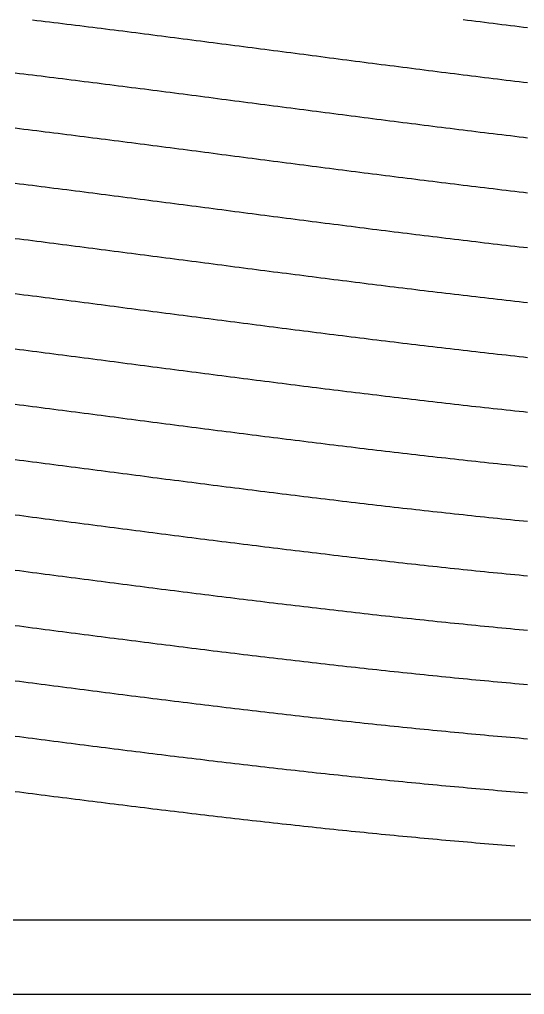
# Model space of a CAD drawing. Header units: millimetres. Extents: x 7 to 193, y 7 to 313.
# Drawn here: x 73.8 to 101, y 7 to 59.5 of the extents above; entities that cross this region are included whole.
import ezdxf

# ---------------------------------------------------------------- set-up
doc = ezdxf.new("R2010")
doc.units = ezdxf.units.MM
doc.layers.add('STUDY_GUIDES', color=7, linetype='Continuous')

msp = doc.modelspace()

# ---------------------------------------------------------------- linework, layer by layer
at = {"layer": 'STUDY_GUIDES'}
for points in [[(74.48, 59.4937), (74.712, 59.4657), (74.944, 59.4376), (75.176, 59.4095), (75.408, 59.3813), (75.64, 59.353), (75.872, 59.3247), (76.104, 59.2963), (76.336, 59.2678), (76.568, 59.2393), (76.8, 59.2107), (77.032, 59.182), (77.264, 59.1533), (77.496, 59.1245), (77.728, 59.0956), (77.96, 59.0667), (78.192, 59.0377), (78.424, 59.0087), (78.656, 58.9796), (78.888, 58.9505), (79.12, 58.9213), (79.352, 58.8921), (79.584, 58.8628), (79.816, 58.8335), (80.048, 58.8041), (80.28, 58.7747), (80.512, 58.7452), (80.744, 58.7157), (80.976, 58.6862), (81.208, 58.6566), (81.44, 58.6269), (81.672, 58.5973), (81.904, 58.5676), (82.136, 58.5378), (82.368, 58.5081), (82.6, 58.4783), (82.832, 58.4484), (83.064, 58.4186), (83.296, 58.3887), (83.528, 58.3588), (83.76, 58.3289), (83.992, 58.2989), (84.224, 58.2689), (84.456, 58.2389), (84.688, 58.2089), (84.92, 58.1788), (85.152, 58.1488), (85.384, 58.1187), (85.616, 58.0886), (85.848, 58.0585), (86.08, 58.0284), (86.312, 57.9983), (86.544, 57.9681), (86.776, 57.938), (87.008, 57.9078), (87.24, 57.8777), (87.472, 57.8475), (87.704, 57.8174), (87.936, 57.7872), (88.168, 57.7571), (88.4, 57.7269), (88.632, 57.6967), (88.864, 57.6666), (89.096, 57.6364), (89.328, 57.6063), (89.56, 57.5762), (89.792, 57.5461), (90.024, 57.516), (90.256, 57.4859), (90.488, 57.4558), (90.72, 57.4257), (90.952, 57.3957), (91.184, 57.3657), (91.416, 57.3356), (91.648, 57.3057), (91.88, 57.2757), (92.112, 57.2458), (92.344, 57.2158), (92.576, 57.1859), (92.808, 57.1561), (93.04, 57.1262), (93.272, 57.0964), (93.504, 57.0667), (93.736, 57.0369), (93.968, 57.0072), (94.2, 56.9776), (94.432, 56.9479), (94.664, 56.9183), (94.896, 56.8888), (95.128, 56.8593), (95.36, 56.8298), (95.592, 56.8004), (95.824, 56.771), (96.056, 56.7416), (96.288, 56.7124), (96.52, 56.6831), (96.752, 56.6539), (96.984, 56.6248), (97.216, 56.5957), (97.448, 56.5667), (97.68, 56.5377), (97.912, 56.5088), (98.144, 56.4799), (98.376, 56.4511), (98.608, 56.4224), (98.84, 56.3937), (99.072, 56.3651), (99.304, 56.3365), (99.536, 56.308), (99.768, 56.2796), (100, 56.2513), (100.232, 56.223), (100.464, 56.1948), (100.696, 56.1666), (100.928, 56.1386), (101.16, 56.1106)], [(97.68, 59.5114), (97.912, 59.4822), (98.144, 59.453), (98.376, 59.4239), (98.608, 59.3948), (98.84, 59.3657), (99.072, 59.3368), (99.304, 59.3079), (99.536, 59.279), (99.768, 59.2502), (100, 59.2215), (100.232, 59.1928), (100.464, 59.1642), (100.696, 59.1356), (100.928, 59.1071), (101.16, 59.0787)], [(73.552, 56.6385), (73.784, 56.6104), (74.016, 56.5822), (74.248, 56.5539), (74.48, 56.5256), (74.712, 56.4972), (74.944, 56.4687), (75.176, 56.4402), (75.408, 56.4116), (75.64, 56.3829), (75.872, 56.3542), (76.104, 56.3254), (76.336, 56.2965), (76.568, 56.2676), (76.8, 56.2387), (77.032, 56.2096), (77.264, 56.1806), (77.496, 56.1514), (77.728, 56.1222), (77.96, 56.093), (78.192, 56.0637), (78.424, 56.0344), (78.656, 56.005), (78.888, 55.9756), (79.12, 55.9461), (79.352, 55.9166), (79.584, 55.8871), (79.816, 55.8575), (80.048, 55.8279), (80.28, 55.7982), (80.512, 55.7685), (80.744, 55.7388), (80.976, 55.709), (81.208, 55.6792), (81.44, 55.6494), (81.672, 55.6195), (81.904, 55.5896), (82.136, 55.5597), (82.368, 55.5298), (82.6, 55.4998), (82.832, 55.4699), (83.064, 55.4399), (83.296, 55.4098), (83.528, 55.3798), (83.76, 55.3497), (83.992, 55.3196), (84.224, 55.2896), (84.456, 55.2595), (84.688, 55.2293), (84.92, 55.1992), (85.152, 55.1691), (85.384, 55.1389), (85.616, 55.1088), (85.848, 55.0786), (86.08, 55.0485), (86.312, 55.0183), (86.544, 54.9882), (86.776, 54.958), (87.008, 54.9278), (87.24, 54.8977), (87.472, 54.8675), (87.704, 54.8374), (87.936, 54.8073), (88.168, 54.7771), (88.4, 54.747), (88.632, 54.7169), (88.864, 54.6868), (89.096, 54.6567), (89.328, 54.6267), (89.56, 54.5966), (89.792, 54.5666), (90.024, 54.5366), (90.256, 54.5066), (90.488, 54.4766), (90.72, 54.4467), (90.952, 54.4168), (91.184, 54.3869), (91.416, 54.357), (91.648, 54.3272), (91.88, 54.2974), (92.112, 54.2676), (92.344, 54.2379), (92.576, 54.2082), (92.808, 54.1785), (93.04, 54.1489), (93.272, 54.1193), (93.504, 54.0897), (93.736, 54.0602), (93.968, 54.0307), (94.2, 54.0013), (94.432, 53.9719), (94.664, 53.9426), (94.896, 53.9133), (95.128, 53.884), (95.36, 53.8548), (95.592, 53.8257), (95.824, 53.7966), (96.056, 53.7676), (96.288, 53.7386), (96.52, 53.7097), (96.752, 53.6808), (96.984, 53.652), (97.216, 53.6233), (97.448, 53.5946), (97.68, 53.566), (97.912, 53.5374), (98.144, 53.5089), (98.376, 53.4805), (98.608, 53.4522), (98.84, 53.4239), (99.072, 53.3957), (99.304, 53.3675), (99.536, 53.3394), (99.768, 53.3115), (100, 53.2835), (100.232, 53.2557), (100.464, 53.2279), (100.696, 53.2003), (100.928, 53.1726), (101.16, 53.1451)], [(73.552, 53.6696), (73.784, 53.6411), (74.016, 53.6125), (74.248, 53.5838), (74.48, 53.5551), (74.712, 53.5263), (74.944, 53.4974), (75.176, 53.4685), (75.408, 53.4396), (75.64, 53.4106), (75.872, 53.3815), (76.104, 53.3524), (76.336, 53.3232), (76.568, 53.2939), (76.8, 53.2647), (77.032, 53.2353), (77.264, 53.206), (77.496, 53.1765), (77.728, 53.1471), (77.96, 53.1176), (78.192, 53.088), (78.424, 53.0584), (78.656, 53.0288), (78.888, 52.9992), (79.12, 52.9695), (79.352, 52.9397), (79.584, 52.91), (79.816, 52.8802), (80.048, 52.8503), (80.28, 52.8205), (80.512, 52.7906), (80.744, 52.7607), (80.976, 52.7307), (81.208, 52.7008), (81.44, 52.6708), (81.672, 52.6408), (81.904, 52.6108), (82.136, 52.5807), (82.368, 52.5507), (82.6, 52.5206), (82.832, 52.4905), (83.064, 52.4604), (83.296, 52.4303), (83.528, 52.4002), (83.76, 52.37), (83.992, 52.3399), (84.224, 52.3097), (84.456, 52.2796), (84.688, 52.2494), (84.92, 52.2193), (85.152, 52.1891), (85.384, 52.159), (85.616, 52.1288), (85.848, 52.0987), (86.08, 52.0685), (86.312, 52.0384), (86.544, 52.0082), (86.776, 51.9781), (87.008, 51.948), (87.24, 51.9179), (87.472, 51.8878), (87.704, 51.8577), (87.936, 51.8276), (88.168, 51.7976), (88.4, 51.7676), (88.632, 51.7375), (88.864, 51.7076), (89.096, 51.6776), (89.328, 51.6476), (89.56, 51.6177), (89.792, 51.5878), (90.024, 51.558), (90.256, 51.5281), (90.488, 51.4983), (90.72, 51.4686), (90.952, 51.4388), (91.184, 51.4091), (91.416, 51.3794), (91.648, 51.3498), (91.88, 51.3202), (92.112, 51.2906), (92.344, 51.2611), (92.576, 51.2317), (92.808, 51.2022), (93.04, 51.1728), (93.272, 51.1435), (93.504, 51.1142), (93.736, 51.085), (93.968, 51.0558), (94.2, 51.0266), (94.432, 50.9975), (94.664, 50.9685), (94.896, 50.9395), (95.128, 50.9106), (95.36, 50.8817), (95.592, 50.8529), (95.824, 50.8242), (96.056, 50.7955), (96.288, 50.7669), (96.52, 50.7383), (96.752, 50.7098), (96.984, 50.6814), (97.216, 50.6531), (97.448, 50.6248), (97.68, 50.5965), (97.912, 50.5684), (98.144, 50.5403), (98.376, 50.5123), (98.608, 50.4844), (98.84, 50.4566), (99.072, 50.4288), (99.304, 50.4011), (99.536, 50.3735), (99.768, 50.346), (100, 50.3186), (100.232, 50.2912), (100.464, 50.2639), (100.696, 50.2368), (100.928, 50.2097), (101.16, 50.1827)], [(73.552, 50.6984), (73.784, 50.6695), (74.016, 50.6405), (74.248, 50.6115), (74.48, 50.5824), (74.712, 50.5533), (74.944, 50.5241), (75.176, 50.4949), (75.408, 50.4656), (75.64, 50.4363), (75.872, 50.4069), (76.104, 50.3775), (76.336, 50.348), (76.568, 50.3185), (76.8, 50.289), (77.032, 50.2594), (77.264, 50.2298), (77.496, 50.2001), (77.728, 50.1704), (77.96, 50.1407), (78.192, 50.1109), (78.424, 50.0811), (78.656, 50.0513), (78.888, 50.0214), (79.12, 49.9915), (79.352, 49.9616), (79.584, 49.9317), (79.816, 49.9017), (80.048, 49.8718), (80.28, 49.8418), (80.512, 49.8117), (80.744, 49.7817), (80.976, 49.7516), (81.208, 49.7216), (81.44, 49.6915), (81.672, 49.6614), (81.904, 49.6312), (82.136, 49.6011), (82.368, 49.571), (82.6, 49.5408), (82.832, 49.5107), (83.064, 49.4805), (83.296, 49.4504), (83.528, 49.4202), (83.76, 49.3901), (83.992, 49.3599), (84.224, 49.3298), (84.456, 49.2996), (84.688, 49.2695), (84.92, 49.2393), (85.152, 49.2092), (85.384, 49.179), (85.616, 49.1489), (85.848, 49.1188), (86.08, 49.0887), (86.312, 49.0587), (86.544, 49.0286), (86.776, 48.9985), (87.008, 48.9685), (87.24, 48.9385), (87.472, 48.9085), (87.704, 48.8785), (87.936, 48.8486), (88.168, 48.8187), (88.4, 48.7888), (88.632, 48.7589), (88.864, 48.7291), (89.096, 48.6993), (89.328, 48.6695), (89.56, 48.6398), (89.792, 48.61), (90.024, 48.5804), (90.256, 48.5507), (90.488, 48.5211), (90.72, 48.4916), (90.952, 48.4621), (91.184, 48.4326), (91.416, 48.4032), (91.648, 48.3738), (91.88, 48.3444), (92.112, 48.3151), (92.344, 48.2859), (92.576, 48.2567), (92.808, 48.2276), (93.04, 48.1985), (93.272, 48.1694), (93.504, 48.1404), (93.736, 48.1115), (93.968, 48.0826), (94.2, 48.0538), (94.432, 48.0251), (94.664, 47.9964), (94.896, 47.9678), (95.128, 47.9392), (95.36, 47.9107), (95.592, 47.8823), (95.824, 47.8539), (96.056, 47.8257), (96.288, 47.7974), (96.52, 47.7693), (96.752, 47.7412), (96.984, 47.7132), (97.216, 47.6853), (97.448, 47.6575), (97.68, 47.6297), (97.912, 47.602), (98.144, 47.5744), (98.376, 47.5469), (98.608, 47.5194), (98.84, 47.4921), (99.072, 47.4648), (99.304, 47.4376), (99.536, 47.4105), (99.768, 47.3835), (100, 47.3566), (100.232, 47.3298), (100.464, 47.303), (100.696, 47.2764), (100.928, 47.2499), (101.16, 47.2234)], [(73.552, 47.725), (73.784, 47.6958), (74.016, 47.6665), (74.248, 47.6372), (74.48, 47.6078), (74.712, 47.5784), (74.944, 47.549), (75.176, 47.5194), (75.408, 47.4899), (75.64, 47.4603), (75.872, 47.4307), (76.104, 47.401), (76.336, 47.3713), (76.568, 47.3416), (76.8, 47.3119), (77.032, 47.2821), (77.264, 47.2522), (77.496, 47.2224), (77.728, 47.1925), (77.96, 47.1626), (78.192, 47.1326), (78.424, 47.1027), (78.656, 47.0727), (78.888, 47.0427), (79.12, 47.0127), (79.352, 46.9826), (79.584, 46.9526), (79.816, 46.9225), (80.048, 46.8924), (80.28, 46.8623), (80.512, 46.8322), (80.744, 46.8021), (80.976, 46.7719), (81.208, 46.7418), (81.44, 46.7117), (81.672, 46.6815), (81.904, 46.6513), (82.136, 46.6212), (82.368, 46.591), (82.6, 46.5609), (82.832, 46.5307), (83.064, 46.5006), (83.296, 46.4704), (83.528, 46.4403), (83.76, 46.4101), (83.992, 46.38), (84.224, 46.3499), (84.456, 46.3198), (84.688, 46.2897), (84.92, 46.2596), (85.152, 46.2295), (85.384, 46.1995), (85.616, 46.1695), (85.848, 46.1395), (86.08, 46.1095), (86.312, 46.0795), (86.544, 46.0495), (86.776, 46.0196), (87.008, 45.9897), (87.24, 45.9599), (87.472, 45.93), (87.704, 45.9002), (87.936, 45.8704), (88.168, 45.8407), (88.4, 45.811), (88.632, 45.7813), (88.864, 45.7517), (89.096, 45.7221), (89.328, 45.6925), (89.56, 45.663), (89.792, 45.6335), (90.024, 45.6041), (90.256, 45.5747), (90.488, 45.5454), (90.72, 45.5161), (90.952, 45.4868), (91.184, 45.4576), (91.416, 45.4285), (91.648, 45.3994), (91.88, 45.3703), (92.112, 45.3414), (92.344, 45.3124), (92.576, 45.2836), (92.808, 45.2548), (93.04, 45.226), (93.272, 45.1973), (93.504, 45.1687), (93.736, 45.1401), (93.968, 45.1116), (94.2, 45.0832), (94.432, 45.0548), (94.664, 45.0266), (94.896, 44.9983), (95.128, 44.9702), (95.36, 44.9421), (95.592, 44.9141), (95.824, 44.8862), (96.056, 44.8583), (96.288, 44.8306), (96.52, 44.8029), (96.752, 44.7753), (96.984, 44.7477), (97.216, 44.7203), (97.448, 44.6929), (97.68, 44.6657), (97.912, 44.6385), (98.144, 44.6114), (98.376, 44.5844), (98.608, 44.5574), (98.84, 44.5306), (99.072, 44.5039), (99.304, 44.4772), (99.536, 44.4507), (99.768, 44.4243), (100, 44.3979), (100.232, 44.3717), (100.464, 44.3455), (100.696, 44.3194), (100.928, 44.2935), (101.16, 44.2677)], [(73.552, 44.7499), (73.784, 44.7204), (74.016, 44.6908), (74.248, 44.6613), (74.48, 44.6316), (74.712, 44.602), (74.944, 44.5723), (75.176, 44.5426), (75.408, 44.5128), (75.64, 44.483), (75.872, 44.4532), (76.104, 44.4233), (76.336, 44.3934), (76.568, 44.3635), (76.8, 44.3336), (77.032, 44.3036), (77.264, 44.2737), (77.496, 44.2437), (77.728, 44.2136), (77.96, 44.1836), (78.192, 44.1535), (78.424, 44.1235), (78.656, 44.0934), (78.888, 44.0633), (79.12, 44.0332), (79.352, 44.003), (79.584, 43.9729), (79.816, 43.9428), (80.048, 43.9126), (80.28, 43.8825), (80.512, 43.8523), (80.744, 43.8221), (80.976, 43.792), (81.208, 43.7618), (81.44, 43.7317), (81.672, 43.7015), (81.904, 43.6714), (82.136, 43.6412), (82.368, 43.6111), (82.6, 43.581), (82.832, 43.5508), (83.064, 43.5207), (83.296, 43.4906), (83.528, 43.4606), (83.76, 43.4305), (83.992, 43.4004), (84.224, 43.3704), (84.456, 43.3404), (84.688, 43.3104), (84.92, 43.2804), (85.152, 43.2505), (85.384, 43.2206), (85.616, 43.1907), (85.848, 43.1608), (86.08, 43.131), (86.312, 43.1012), (86.544, 43.0714), (86.776, 43.0416), (87.008, 43.0119), (87.24, 42.9823), (87.472, 42.9526), (87.704, 42.923), (87.936, 42.8935), (88.168, 42.8639), (88.4, 42.8345), (88.632, 42.805), (88.864, 42.7756), (89.096, 42.7463), (89.328, 42.717), (89.56, 42.6877), (89.792, 42.6585), (90.024, 42.6294), (90.256, 42.6003), (90.488, 42.5713), (90.72, 42.5423), (90.952, 42.5133), (91.184, 42.4845), (91.416, 42.4557), (91.648, 42.4269), (91.88, 42.3982), (92.112, 42.3696), (92.344, 42.341), (92.576, 42.3125), (92.808, 42.2841), (93.04, 42.2557), (93.272, 42.2275), (93.504, 42.1992), (93.736, 42.1711), (93.968, 42.143), (94.2, 42.115), (94.432, 42.0871), (94.664, 42.0592), (94.896, 42.0314), (95.128, 42.0038), (95.36, 41.9761), (95.592, 41.9486), (95.824, 41.9212), (96.056, 41.8938), (96.288, 41.8665), (96.52, 41.8393), (96.752, 41.8122), (96.984, 41.7852), (97.216, 41.7583), (97.448, 41.7315), (97.68, 41.7047), (97.912, 41.6781), (98.144, 41.6515), (98.376, 41.6251), (98.608, 41.5987), (98.84, 41.5725), (99.072, 41.5463), (99.304, 41.5203), (99.536, 41.4943), (99.768, 41.4685), (100, 41.4427), (100.232, 41.4171), (100.464, 41.3916), (100.696, 41.3661), (100.928, 41.3408), (101.16, 41.3156)], [(73.552, 41.7732), (73.784, 41.7435), (74.016, 41.7137), (74.248, 41.6839), (74.48, 41.6541), (74.712, 41.6243), (74.944, 41.5944), (75.176, 41.5645), (75.408, 41.5345), (75.64, 41.5046), (75.872, 41.4746), (76.104, 41.4446), (76.336, 41.4146), (76.568, 41.3845), (76.8, 41.3545), (77.032, 41.3244), (77.264, 41.2943), (77.496, 41.2642), (77.728, 41.2341), (77.96, 41.204), (78.192, 41.1739), (78.424, 41.1437), (78.656, 41.1136), (78.888, 41.0834), (79.12, 41.0533), (79.352, 41.0231), (79.584, 40.9929), (79.816, 40.9628), (80.048, 40.9326), (80.28, 40.9025), (80.512, 40.8723), (80.744, 40.8422), (80.976, 40.812), (81.208, 40.7819), (81.44, 40.7518), (81.672, 40.7217), (81.904, 40.6916), (82.136, 40.6615), (82.368, 40.6314), (82.6, 40.6014), (82.832, 40.5714), (83.064, 40.5414), (83.296, 40.5114), (83.528, 40.4814), (83.76, 40.4514), (83.992, 40.4215), (84.224, 40.3916), (84.456, 40.3618), (84.688, 40.3319), (84.92, 40.3021), (85.152, 40.2723), (85.384, 40.2426), (85.616, 40.2129), (85.848, 40.1832), (86.08, 40.1536), (86.312, 40.124), (86.544, 40.0944), (86.776, 40.0649), (87.008, 40.0354), (87.24, 40.006), (87.472, 39.9766), (87.704, 39.9472), (87.936, 39.9179), (88.168, 39.8887), (88.4, 39.8595), (88.632, 39.8303), (88.864, 39.8012), (89.096, 39.7722), (89.328, 39.7432), (89.56, 39.7143), (89.792, 39.6854), (90.024, 39.6566), (90.256, 39.6278), (90.488, 39.5991), (90.72, 39.5705), (90.952, 39.5419), (91.184, 39.5134), (91.416, 39.485), (91.648, 39.4566), (91.88, 39.4283), (92.112, 39.4001), (92.344, 39.372), (92.576, 39.3439), (92.808, 39.3159), (93.04, 39.288), (93.272, 39.2601), (93.504, 39.2323), (93.736, 39.2046), (93.968, 39.177), (94.2, 39.1495), (94.432, 39.122), (94.664, 39.0947), (94.896, 39.0674), (95.128, 39.0402), (95.36, 39.0131), (95.592, 38.9861), (95.824, 38.9592), (96.056, 38.9323), (96.288, 38.9056), (96.52, 38.8789), (96.752, 38.8524), (96.984, 38.8259), (97.216, 38.7996), (97.448, 38.7733), (97.68, 38.7472), (97.912, 38.7211), (98.144, 38.6951), (98.376, 38.6693), (98.608, 38.6435), (98.84, 38.6179), (99.072, 38.5924), (99.304, 38.5669), (99.536, 38.5416), (99.768, 38.5164), (100, 38.4913), (100.232, 38.4663), (100.464, 38.4415), (100.696, 38.4167), (100.928, 38.3921), (101.16, 38.3676)], [(73.552, 38.7953), (73.784, 38.7654), (74.016, 38.7355), (74.248, 38.7055), (74.48, 38.6756), (74.712, 38.6456), (74.944, 38.6155), (75.176, 38.5855), (75.408, 38.5554), (75.64, 38.5254), (75.872, 38.4953), (76.104, 38.4652), (76.336, 38.4351), (76.568, 38.4049), (76.8, 38.3748), (77.032, 38.3447), (77.264, 38.3145), (77.496, 38.2844), (77.728, 38.2542), (77.96, 38.2241), (78.192, 38.1939), (78.424, 38.1637), (78.656, 38.1336), (78.888, 38.1034), (79.12, 38.0733), (79.352, 38.0431), (79.584, 38.013), (79.816, 37.9829), (80.048, 37.9527), (80.28, 37.9226), (80.512, 37.8925), (80.744, 37.8625), (80.976, 37.8324), (81.208, 37.8023), (81.44, 37.7723), (81.672, 37.7423), (81.904, 37.7123), (82.136, 37.6823), (82.368, 37.6524), (82.6, 37.6225), (82.832, 37.5926), (83.064, 37.5627), (83.296, 37.5329), (83.528, 37.5031), (83.76, 37.4733), (83.992, 37.4435), (84.224, 37.4138), (84.456, 37.3841), (84.688, 37.3545), (84.92, 37.3249), (85.152, 37.2953), (85.384, 37.2658), (85.616, 37.2363), (85.848, 37.2069), (86.08, 37.1775), (86.312, 37.1481), (86.544, 37.1188), (86.776, 37.0896), (87.008, 37.0604), (87.24, 37.0312), (87.472, 37.0021), (87.704, 36.9731), (87.936, 36.9441), (88.168, 36.9152), (88.4, 36.8863), (88.632, 36.8575), (88.864, 36.8287), (89.096, 36.8), (89.328, 36.7714), (89.56, 36.7428), (89.792, 36.7143), (90.024, 36.6859), (90.256, 36.6575), (90.488, 36.6292), (90.72, 36.601), (90.952, 36.5729), (91.184, 36.5448), (91.416, 36.5168), (91.648, 36.4888), (91.88, 36.461), (92.112, 36.4332), (92.344, 36.4055), (92.576, 36.3779), (92.808, 36.3504), (93.04, 36.3229), (93.272, 36.2955), (93.504, 36.2683), (93.736, 36.2411), (93.968, 36.214), (94.2, 36.1869), (94.432, 36.16), (94.664, 36.1332), (94.896, 36.1064), (95.128, 36.0798), (95.36, 36.0532), (95.592, 36.0268), (95.824, 36.0004), (96.056, 35.9741), (96.288, 35.948), (96.52, 35.9219), (96.752, 35.896), (96.984, 35.8701), (97.216, 35.8444), (97.448, 35.8187), (97.68, 35.7932), (97.912, 35.7678), (98.144, 35.7424), (98.376, 35.7172), (98.608, 35.6921), (98.84, 35.6671), (99.072, 35.6423), (99.304, 35.6175), (99.536, 35.5929), (99.768, 35.5683), (100, 35.5439), (100.232, 35.5197), (100.464, 35.4955), (100.696, 35.4714), (100.928, 35.4475), (101.16, 35.4237)], [(73.552, 35.8165), (73.784, 35.7864), (74.016, 35.7564), (74.248, 35.7263), (74.48, 35.6962), (74.712, 35.6661), (74.944, 35.636), (75.176, 35.6059), (75.408, 35.5758), (75.64, 35.5456), (75.872, 35.5155), (76.104, 35.4853), (76.336, 35.4552), (76.568, 35.425), (76.8, 35.3949), (77.032, 35.3647), (77.264, 35.3345), (77.496, 35.3044), (77.728, 35.2742), (77.96, 35.2441), (78.192, 35.214), (78.424, 35.1838), (78.656, 35.1537), (78.888, 35.1236), (79.12, 35.0935), (79.352, 35.0634), (79.584, 35.0334), (79.816, 35.0033), (80.048, 34.9733), (80.28, 34.9433), (80.512, 34.9133), (80.744, 34.8833), (80.976, 34.8533), (81.208, 34.8234), (81.44, 34.7935), (81.672, 34.7636), (81.904, 34.7338), (82.136, 34.704), (82.368, 34.6742), (82.6, 34.6445), (82.832, 34.6148), (83.064, 34.5851), (83.296, 34.5554), (83.528, 34.5258), (83.76, 34.4963), (83.992, 34.4667), (84.224, 34.4373), (84.456, 34.4078), (84.688, 34.3784), (84.92, 34.3491), (85.152, 34.3198), (85.384, 34.2905), (85.616, 34.2613), (85.848, 34.2322), (86.08, 34.2031), (86.312, 34.174), (86.544, 34.145), (86.776, 34.1161), (87.008, 34.0872), (87.24, 34.0584), (87.472, 34.0296), (87.704, 34.0009), (87.936, 33.9723), (88.168, 33.9437), (88.4, 33.9152), (88.632, 33.8868), (88.864, 33.8584), (89.096, 33.8301), (89.328, 33.8019), (89.56, 33.7738), (89.792, 33.7457), (90.024, 33.7177), (90.256, 33.6897), (90.488, 33.6619), (90.72, 33.6341), (90.952, 33.6064), (91.184, 33.5788), (91.416, 33.5512), (91.648, 33.5238), (91.88, 33.4964), (92.112, 33.4691), (92.344, 33.4419), (92.576, 33.4148), (92.808, 33.3878), (93.04, 33.3609), (93.272, 33.334), (93.504, 33.3073), (93.736, 33.2806), (93.968, 33.2541), (94.2, 33.2276), (94.432, 33.2012), (94.664, 33.175), (94.896, 33.1488), (95.128, 33.1227), (95.36, 33.0968), (95.592, 33.0709), (95.824, 33.0452), (96.056, 33.0195), (96.288, 32.994), (96.52, 32.9686), (96.752, 32.9432), (96.984, 32.918), (97.216, 32.8929), (97.448, 32.8679), (97.68, 32.8431), (97.912, 32.8183), (98.144, 32.7937), (98.376, 32.7691), (98.608, 32.7447), (98.84, 32.7204), (99.072, 32.6963), (99.304, 32.6722), (99.536, 32.6483), (99.768, 32.6245), (100, 32.6008), (100.232, 32.5773), (100.464, 32.5538), (100.696, 32.5305), (100.928, 32.5074), (101.16, 32.4843)], [(73.552, 32.837), (73.784, 32.8069), (74.016, 32.7767), (74.248, 32.7466), (74.48, 32.7164), (74.712, 32.6863), (74.944, 32.6561), (75.176, 32.626), (75.408, 32.5958), (75.64, 32.5657), (75.872, 32.5355), (76.104, 32.5053), (76.336, 32.4752), (76.568, 32.445), (76.8, 32.4149), (77.032, 32.3848), (77.264, 32.3547), (77.496, 32.3245), (77.728, 32.2945), (77.96, 32.2644), (78.192, 32.2343), (78.424, 32.2043), (78.656, 32.1742), (78.888, 32.1442), (79.12, 32.1142), (79.352, 32.0842), (79.584, 32.0543), (79.816, 32.0244), (80.048, 31.9945), (80.28, 31.9646), (80.512, 31.9348), (80.744, 31.9049), (80.976, 31.8752), (81.208, 31.8454), (81.44, 31.8157), (81.672, 31.786), (81.904, 31.7564), (82.136, 31.7268), (82.368, 31.6972), (82.6, 31.6677), (82.832, 31.6382), (83.064, 31.6088), (83.296, 31.5794), (83.528, 31.55), (83.76, 31.5207), (83.992, 31.4914), (84.224, 31.4622), (84.456, 31.4331), (84.688, 31.404), (84.92, 31.3749), (85.152, 31.3459), (85.384, 31.317), (85.616, 31.2881), (85.848, 31.2593), (86.08, 31.2306), (86.312, 31.2019), (86.544, 31.1732), (86.776, 31.1446), (87.008, 31.1161), (87.24, 31.0877), (87.472, 31.0593), (87.704, 31.031), (87.936, 31.0028), (88.168, 30.9746), (88.4, 30.9466), (88.632, 30.9185), (88.864, 30.8906), (89.096, 30.8627), (89.328, 30.835), (89.56, 30.8073), (89.792, 30.7796), (90.024, 30.7521), (90.256, 30.7246), (90.488, 30.6973), (90.72, 30.67), (90.952, 30.6428), (91.184, 30.6157), (91.416, 30.5886), (91.648, 30.5617), (91.88, 30.5349), (92.112, 30.5081), (92.344, 30.4815), (92.576, 30.4549), (92.808, 30.4284), (93.04, 30.4021), (93.272, 30.3758), (93.504, 30.3496), (93.736, 30.3236), (93.968, 30.2976), (94.2, 30.2717), (94.432, 30.246), (94.664, 30.2203), (94.896, 30.1948), (95.128, 30.1694), (95.36, 30.144), (95.592, 30.1188), (95.824, 30.0937), (96.056, 30.0687), (96.288, 30.0438), (96.52, 30.0191), (96.752, 29.9944), (96.984, 29.9699), (97.216, 29.9455), (97.448, 29.9212), (97.68, 29.897), (97.912, 29.873), (98.144, 29.849), (98.376, 29.8252), (98.608, 29.8016), (98.84, 29.778), (99.072, 29.7546), (99.304, 29.7313), (99.536, 29.7081), (99.768, 29.6851), (100, 29.6621), (100.232, 29.6394), (100.464, 29.6167), (100.696, 29.5942), (100.928, 29.5718), (101.16, 29.5496)], [(73.552, 29.8571), (73.784, 29.8269), (74.016, 29.7968), (74.248, 29.7666), (74.48, 29.7364), (74.712, 29.7063), (74.944, 29.6761), (75.176, 29.646), (75.408, 29.6159), (75.64, 29.5857), (75.872, 29.5556), (76.104, 29.5255), (76.336, 29.4954), (76.568, 29.4653), (76.8, 29.4353), (77.032, 29.4052), (77.264, 29.3752), (77.496, 29.3452), (77.728, 29.3152), (77.96, 29.2852), (78.192, 29.2552), (78.424, 29.2253), (78.656, 29.1954), (78.888, 29.1655), (79.12, 29.1357), (79.352, 29.1059), (79.584, 29.0761), (79.816, 29.0464), (80.048, 29.0166), (80.28, 28.987), (80.512, 28.9573), (80.744, 28.9277), (80.976, 28.8981), (81.208, 28.8686), (81.44, 28.8391), (81.672, 28.8097), (81.904, 28.7803), (82.136, 28.7509), (82.368, 28.7216), (82.6, 28.6924), (82.832, 28.6632), (83.064, 28.634), (83.296, 28.6049), (83.528, 28.5759), (83.76, 28.5469), (83.992, 28.5179), (84.224, 28.489), (84.456, 28.4602), (84.688, 28.4315), (84.92, 28.4028), (85.152, 28.3741), (85.384, 28.3456), (85.616, 28.317), (85.848, 28.2886), (86.08, 28.2602), (86.312, 28.2319), (86.544, 28.2037), (86.776, 28.1755), (87.008, 28.1474), (87.24, 28.1194), (87.472, 28.0915), (87.704, 28.0636), (87.936, 28.0358), (88.168, 28.0081), (88.4, 27.9805), (88.632, 27.953), (88.864, 27.9255), (89.096, 27.8981), (89.328, 27.8708), (89.56, 27.8436), (89.792, 27.8165), (90.024, 27.7895), (90.256, 27.7626), (90.488, 27.7357), (90.72, 27.709), (90.952, 27.6823), (91.184, 27.6557), (91.416, 27.6293), (91.648, 27.6029), (91.88, 27.5766), (92.112, 27.5505), (92.344, 27.5244), (92.576, 27.4984), (92.808, 27.4726), (93.04, 27.4468), (93.272, 27.4211), (93.504, 27.3956), (93.736, 27.3702), (93.968, 27.3448), (94.2, 27.3196), (94.432, 27.2945), (94.664, 27.2695), (94.896, 27.2446), (95.128, 27.2199), (95.36, 27.1952), (95.592, 27.1707), (95.824, 27.1463), (96.056, 27.122), (96.288, 27.0978), (96.52, 27.0737), (96.752, 27.0498), (96.984, 27.026), (97.216, 27.0023), (97.448, 26.9787), (97.68, 26.9553), (97.912, 26.932), (98.144, 26.9088), (98.376, 26.8858), (98.608, 26.8629), (98.84, 26.8401), (99.072, 26.8174), (99.304, 26.7949), (99.536, 26.7725), (99.768, 26.7503), (100, 26.7282), (100.232, 26.7062), (100.464, 26.6844), (100.696, 26.6627), (100.928, 26.6411), (101.16, 26.6197)], [(73.552, 26.8771), (73.784, 26.847), (74.016, 26.8168), (74.248, 26.7867), (74.48, 26.7566), (74.712, 26.7265), (74.944, 26.6964), (75.176, 26.6663), (75.408, 26.6362), (75.64, 26.6062), (75.872, 26.5761), (76.104, 26.5461), (76.336, 26.5161), (76.568, 26.4861), (76.8, 26.4562), (77.032, 26.4263), (77.264, 26.3964), (77.496, 26.3665), (77.728, 26.3366), (77.96, 26.3068), (78.192, 26.277), (78.424, 26.2473), (78.656, 26.2176), (78.888, 26.1879), (79.12, 26.1582), (79.352, 26.1286), (79.584, 26.0991), (79.816, 26.0695), (80.048, 26.0401), (80.28, 26.0106), (80.512, 25.9812), (80.744, 25.9519), (80.976, 25.9226), (81.208, 25.8933), (81.44, 25.8641), (81.672, 25.8349), (81.904, 25.8058), (82.136, 25.7768), (82.368, 25.7478), (82.6, 25.7188), (82.832, 25.69), (83.064, 25.6611), (83.296, 25.6324), (83.528, 25.6037), (83.76, 25.575), (83.992, 25.5465), (84.224, 25.5179), (84.456, 25.4895), (84.688, 25.4611), (84.92, 25.4328), (85.152, 25.4046), (85.384, 25.3764), (85.616, 25.3483), (85.848, 25.3203), (86.08, 25.2924), (86.312, 25.2645), (86.544, 25.2367), (86.776, 25.209), (87.008, 25.1814), (87.24, 25.1538), (87.472, 25.1264), (87.704, 25.099), (87.936, 25.0717), (88.168, 25.0445), (88.4, 25.0174), (88.632, 24.9904), (88.864, 24.9634), (89.096, 24.9366), (89.328, 24.9098), (89.56, 24.8831), (89.792, 24.8566), (90.024, 24.8301), (90.256, 24.8037), (90.488, 24.7775), (90.72, 24.7513), (90.952, 24.7252), (91.184, 24.6992), (91.416, 24.6734), (91.648, 24.6476), (91.88, 24.622), (92.112, 24.5964), (92.344, 24.571), (92.576, 24.5456), (92.808, 24.5204), (93.04, 24.4953), (93.272, 24.4703), (93.504, 24.4454), (93.736, 24.4206), (93.968, 24.396), (94.2, 24.3714), (94.432, 24.347), (94.664, 24.3227), (94.896, 24.2985), (95.128, 24.2745), (95.36, 24.2506), (95.592, 24.2267), (95.824, 24.2031), (96.056, 24.1795), (96.288, 24.1561), (96.52, 24.1327), (96.752, 24.1096), (96.984, 24.0865), (97.216, 24.0636), (97.448, 24.0408), (97.68, 24.0182), (97.912, 23.9956), (98.144, 23.9732), (98.376, 23.951), (98.608, 23.9289), (98.84, 23.9069), (99.072, 23.8851), (99.304, 23.8634), (99.536, 23.8418), (99.768, 23.8204), (100, 23.7991), (100.232, 23.778), (100.464, 23.757), (100.696, 23.7362), (100.928, 23.7155), (101.16, 23.695)], [(73.552, 23.8973), (73.784, 23.8672), (74.016, 23.8372), (74.248, 23.8071), (74.48, 23.7771), (74.712, 23.7471), (74.944, 23.7171), (75.176, 23.6871), (75.408, 23.6571), (75.64, 23.6272), (75.872, 23.5973), (76.104, 23.5674), (76.336, 23.5376), (76.568, 23.5078), (76.8, 23.478), (77.032, 23.4482), (77.264, 23.4185), (77.496, 23.3888), (77.728, 23.3592), (77.96, 23.3296), (78.192, 23.3), (78.424, 23.2705), (78.656, 23.241), (78.888, 23.2115), (79.12, 23.1821), (79.352, 23.1528), (79.584, 23.1235), (79.816, 23.0942), (80.048, 23.065), (80.28, 23.0359), (80.512, 23.0068), (80.744, 22.9777), (80.976, 22.9487), (81.208, 22.9198), (81.44, 22.8909), (81.672, 22.8621), (81.904, 22.8333), (82.136, 22.8046), (82.368, 22.7759), (82.6, 22.7474), (82.832, 22.7189), (83.064, 22.6904), (83.296, 22.662), (83.528, 22.6337), (83.76, 22.6055), (83.992, 22.5773), (84.224, 22.5492), (84.456, 22.5212), (84.688, 22.4933), (84.92, 22.4654), (85.152, 22.4376), (85.384, 22.4099), (85.616, 22.3823), (85.848, 22.3547), (86.08, 22.3272), (86.312, 22.2999), (86.544, 22.2726), (86.776, 22.2454), (87.008, 22.2182), (87.24, 22.1912), (87.472, 22.1643), (87.704, 22.1374), (87.936, 22.1107), (88.168, 22.084), (88.4, 22.0574), (88.632, 22.0309), (88.864, 22.0046), (89.096, 21.9783), (89.328, 21.9521), (89.56, 21.926), (89.792, 21.9001), (90.024, 21.8742), (90.256, 21.8484), (90.488, 21.8228), (90.72, 21.7972), (90.952, 21.7718), (91.184, 21.7464), (91.416, 21.7212), (91.648, 21.6961), (91.88, 21.6711), (92.112, 21.6462), (92.344, 21.6214), (92.576, 21.5968), (92.808, 21.5722), (93.04, 21.5478), (93.272, 21.5235), (93.504, 21.4993), (93.736, 21.4752), (93.968, 21.4513), (94.2, 21.4275), (94.432, 21.4038), (94.664, 21.3802), (94.896, 21.3568), (95.128, 21.3335), (95.36, 21.3103), (95.592, 21.2872), (95.824, 21.2643), (96.056, 21.2415), (96.288, 21.2189), (96.52, 21.1963), (96.752, 21.174), (96.984, 21.1517), (97.216, 21.1296), (97.448, 21.1076), (97.68, 21.0858), (97.912, 21.0641), (98.144, 21.0425), (98.376, 21.0211), (98.608, 20.9998), (98.84, 20.9787), (99.072, 20.9577), (99.304, 20.9369), (99.536, 20.9162), (99.768, 20.8956), (100, 20.8752), (100.232, 20.855), (100.464, 20.8349), (100.696, 20.8149), (100.928, 20.7951), (101.16, 20.7755)], [(73.552, 20.918), (73.784, 20.888), (74.016, 20.8581), (74.248, 20.8282), (74.48, 20.7983), (74.712, 20.7684), (74.944, 20.7385), (75.176, 20.7087), (75.408, 20.6789), (75.64, 20.6492), (75.872, 20.6195), (76.104, 20.5898), (76.336, 20.5601), (76.568, 20.5305), (76.8, 20.5009), (77.032, 20.4714), (77.264, 20.4419), (77.496, 20.4125), (77.728, 20.3831), (77.96, 20.3537), (78.192, 20.3244), (78.424, 20.2952), (78.656, 20.2659), (78.888, 20.2368), (79.12, 20.2077), (79.352, 20.1786), (79.584, 20.1496), (79.816, 20.1207), (80.048, 20.0918), (80.28, 20.063), (80.512, 20.0342), (80.744, 20.0055), (80.976, 19.9768), (81.208, 19.9483), (81.44, 19.9198), (81.672, 19.8913), (81.904, 19.8629), (82.136, 19.8346), (82.368, 19.8064), (82.6, 19.7782), (82.832, 19.7501), (83.064, 19.7221), (83.296, 19.6941), (83.528, 19.6663), (83.76, 19.6385), (83.992, 19.6108), (84.224, 19.5831), (84.456, 19.5556), (84.688, 19.5281), (84.92, 19.5007), (85.152, 19.4734), (85.384, 19.4462), (85.616, 19.4191), (85.848, 19.3921), (86.08, 19.3651), (86.312, 19.3383), (86.544, 19.3115), (86.776, 19.2848), (87.008, 19.2583), (87.24, 19.2318), (87.472, 19.2054), (87.704, 19.1791), (87.936, 19.1529), (88.168, 19.1269), (88.4, 19.1009), (88.632, 19.075), (88.864, 19.0492), (89.096, 19.0236), (89.328, 18.998), (89.56, 18.9726), (89.792, 18.9472), (90.024, 18.922), (90.256, 18.8969), (90.488, 18.8719), (90.72, 18.847), (90.952, 18.8222), (91.184, 18.7975), (91.416, 18.773), (91.648, 18.7486), (91.88, 18.7243), (92.112, 18.7001), (92.344, 18.676), (92.576, 18.6521), (92.808, 18.6282), (93.04, 18.6045), (93.272, 18.581), (93.504, 18.5575), (93.736, 18.5342), (93.968, 18.511), (94.2, 18.488), (94.432, 18.465), (94.664, 18.4422), (94.896, 18.4196), (95.128, 18.3971), (95.36, 18.3747), (95.592, 18.3524), (95.824, 18.3303), (96.056, 18.3083), (96.288, 18.2865), (96.52, 18.2647), (96.752, 18.2432), (96.984, 18.2218), (97.216, 18.2005), (97.448, 18.1793), (97.68, 18.1584), (97.912, 18.1375), (98.144, 18.1168), (98.376, 18.0963), (98.608, 18.0759), (98.84, 18.0556), (99.072, 18.0355), (99.304, 18.0155), (99.536, 17.9957), (99.768, 17.9761), (100, 17.9566), (100.232, 17.9373), (100.464, 17.9181), (100.696, 17.8991), (100.928, 17.8802), (101.16, 17.8615)], [(73.552, 17.9395), (73.784, 17.9097), (74.016, 17.8799), (74.248, 17.8501), (74.48, 17.8204), (74.712, 17.7907), (74.944, 17.7611), (75.176, 17.7315), (75.408, 17.7019), (75.64, 17.6724), (75.872, 17.6429), (76.104, 17.6134), (76.336, 17.584), (76.568, 17.5547), (76.8, 17.5253), (77.032, 17.4961), (77.264, 17.4669), (77.496, 17.4377), (77.728, 17.4086), (77.96, 17.3795), (78.192, 17.3505), (78.424, 17.3216), (78.656, 17.2927), (78.888, 17.2639), (79.12, 17.2351), (79.352, 17.2064), (79.584, 17.1778), (79.816, 17.1492), (80.048, 17.1207), (80.28, 17.0922), (80.512, 17.0638), (80.744, 17.0355), (80.976, 17.0073), (81.208, 16.9791), (81.44, 16.951), (81.672, 16.923), (81.904, 16.895), (82.136, 16.8672), (82.368, 16.8394), (82.6, 16.8116), (82.832, 16.784), (83.064, 16.7565), (83.296, 16.729), (83.528, 16.7016), (83.76, 16.6743), (83.992, 16.6471), (84.224, 16.62), (84.456, 16.5929), (84.688, 16.566), (84.92, 16.5391), (85.152, 16.5123), (85.384, 16.4857), (85.616, 16.4591), (85.848, 16.4326), (86.08, 16.4062), (86.312, 16.38), (86.544, 16.3538), (86.776, 16.3277), (87.008, 16.3017), (87.24, 16.2758), (87.472, 16.2501), (87.704, 16.2244), (87.936, 16.1988), (88.168, 16.1734), (88.4, 16.148), (88.632, 16.1228), (88.864, 16.0977), (89.096, 16.0727), (89.328, 16.0478), (89.56, 16.023), (89.792, 15.9983), (90.024, 15.9738), (90.256, 15.9493), (90.488, 15.925), (90.72, 15.9008), (90.952, 15.8768), (91.184, 15.8528), (91.416, 15.829), (91.648, 15.8053), (91.88, 15.7817), (92.112, 15.7583), (92.344, 15.735), (92.576, 15.7118), (92.808, 15.6887), (93.04, 15.6658), (93.272, 15.643), (93.504, 15.6203), (93.736, 15.5978), (93.968, 15.5754), (94.2, 15.5531), (94.432, 15.531), (94.664, 15.509), (94.896, 15.4871), (95.128, 15.4654), (95.36, 15.4439), (95.592, 15.4224), (95.824, 15.4012), (96.056, 15.38), (96.288, 15.359), (96.52, 15.3382), (96.752, 15.3175), (96.984, 15.2969), (97.216, 15.2765), (97.448, 15.2562), (97.68, 15.2361), (97.912, 15.2162), (98.144, 15.1964), (98.376, 15.1767), (98.608, 15.1572), (98.84, 15.1379), (99.072, 15.1187), (99.304, 15.0997), (99.536, 15.0808), (99.768, 15.0621), (100, 15.0435), (100.232, 15.0251), (100.464, 15.0069)], [(180, 11), (20, 11)], [(181, 7), (19, 7)]]:
    msp.add_lwpolyline(points, dxfattribs=at)

doc.saveas('drawing.dxf')
